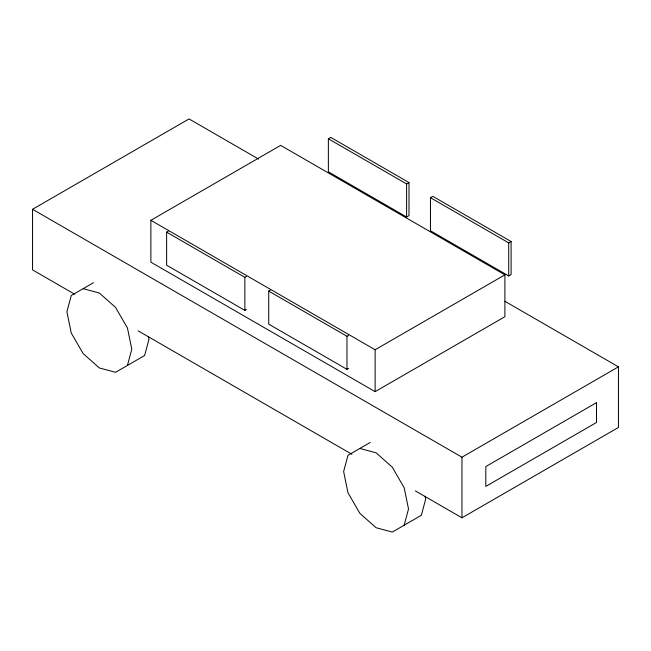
<?xml version="1.0" encoding="UTF-8"?>
<svg xmlns="http://www.w3.org/2000/svg" width="651" height="651" viewBox="0 0 651 651"><rect width="100%" height="100%" fill="white"/><g stroke="black" fill="none" stroke-linecap="round" stroke-linejoin="round"><path stroke-width="0.98" d="M127.441 365.439L131.787 349.221L127.441 327.982L115.569 307.41L99.343 293.023L83.125 288.678M404.173 525.211L408.519 508.984L404.173 487.745L392.293 467.182L376.075 452.795L359.848 448.449M74.784 294.276L32.55 269.888L32.55 209.288L189.042 118.938L258.561 159.064M150.877 220.307L280.654 145.376L504.899 274.844L504.899 316.712L375.122 391.642L150.877 262.174L150.877 220.307L375.122 349.766L504.899 274.844M246.46 309.461L244.866 310.381L166.623 265.201L166.623 232.147L168.21 231.227M328.364 138.769L330.749 137.385L408.999 182.565L408.999 215.619L406.606 216.995L328.364 171.823L328.364 138.769L406.606 183.94L408.999 182.565M93.427 282.729L71.252 295.538L66.898 311.756L71.252 333.003L83.125 353.566L99.343 367.953L115.569 372.299L144.62 355.527L148.965 339.301L148.371 336.404M166.623 232.147L244.866 277.326L246.46 276.406M348.562 368.409L346.967 369.329L268.725 324.149L268.725 291.095L270.311 290.175M430.466 197.717L432.85 196.342L511.1 241.513L511.1 274.567L508.716 275.943L430.466 230.771L430.466 197.717L508.716 242.888L511.1 241.513M268.725 291.095L346.967 336.274L348.562 335.355M370.159 442.493L347.976 455.301L343.63 471.527L347.976 492.766L359.848 513.338L376.075 527.717L392.293 532.062L421.352 515.291L425.697 499.073L425.103 496.176M32.55 209.288L461.958 457.197L618.45 366.847L618.45 427.455L461.958 517.805L415.322 490.878M504.94 301.315L618.45 366.847M138.142 330.846L351.963 454.3M508.716 242.888L508.716 275.943M461.958 457.197L461.958 517.805M406.606 183.94L406.606 216.995M375.122 349.766L375.122 391.642M346.967 336.274L346.967 369.329M244.866 277.326L244.866 310.381M596.503 402.66L485.809 466.564L485.809 486.403L596.503 422.491L596.503 402.66"/></g></svg>
